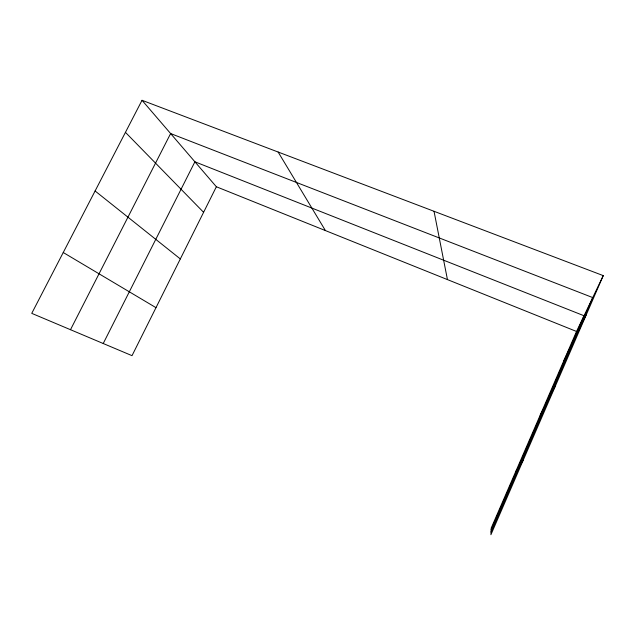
<?xml version="1.0" encoding="UTF-8"?>
<svg xmlns="http://www.w3.org/2000/svg" width="635" height="635" viewBox="0 0 635 635"><rect width="100%" height="100%" fill="white"/><g stroke="black" fill="none" stroke-linecap="round" stroke-linejoin="round"><path stroke-width="0.95" d="M603.25 275.614L576.524 331.462L491.236 527.987L490.918 534.702L603.25 275.614L142.034 100.298L31.75 313.357L132.024 355.663L216.36 186.754L142.034 100.298M491.149 529.86L584.033 315.754L194.905 161.798L103.227 343.511M491.045 532.043L592.733 297.585L170.624 133.556L70.493 329.708M563.658 361.109L586.438 314.388M540.155 415.266L555.609 385.501M515.533 472.003L523.137 460.391M216.36 186.754L576.524 331.462M63.246 252.508L155.988 307.665M95.099 190.976L180.324 258.929M125.452 132.35L203.597 212.312M278.13 152.035L325.414 230.569M434.03 211.288L447.445 279.598"/></g></svg>
